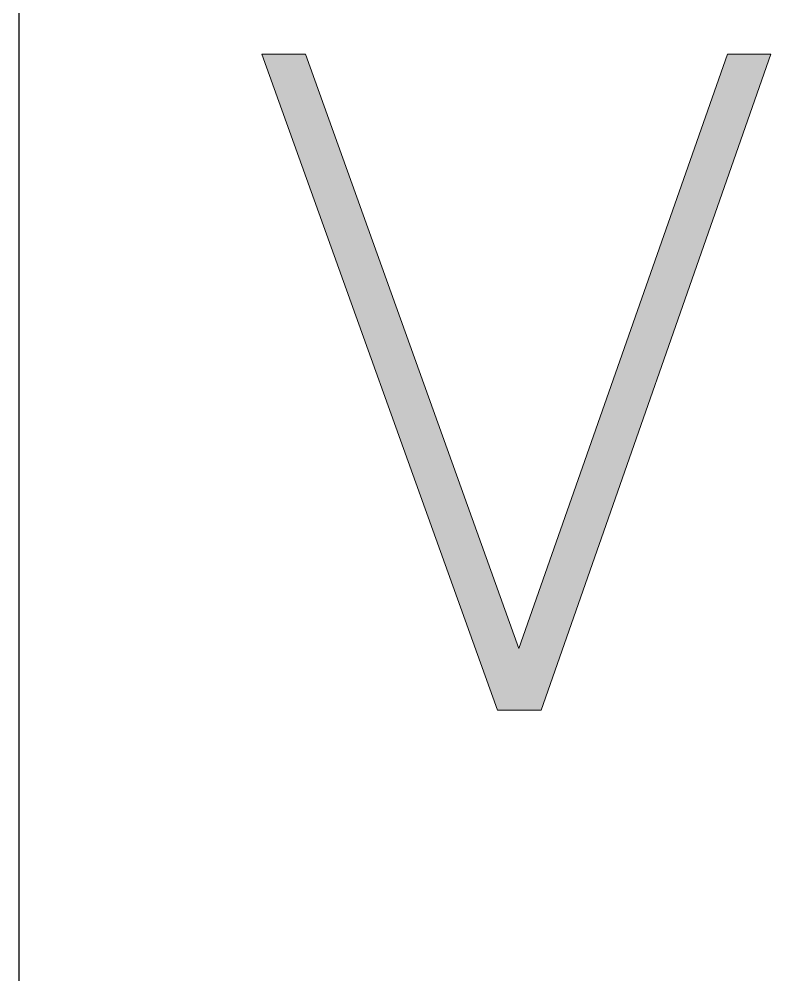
# Model space of a CAD drawing. Header units: centimetres. Extents: x -147 to 196535, y -264 to 83836.
# Drawn here: x 190245 to 192129, y 2130 to 4525 of the extents above; entities that cross this region are included whole.
import ezdxf

# ---------------------------------------------------------------- set-up
doc = ezdxf.new("R2010")
doc.units = ezdxf.units.CM
doc.header["$LTSCALE"] = 20
doc.layers.add('VBW.LAYOUT', color=3, linetype='Continuous')

# ---------------------------------------------------------------- blocks, each defined once
blk = doc.blocks.new('logo')
at = {"true_color": 0x1c1c1b}
h = blk.add_hatch(color=250, dxfattribs=at)
h.dxf.hatch_style = 2
h.paths.add_polyline_path([(-5181.8, 4201.2), (-5072.8, 4201.2), (-4538, 2712.1), (-4015.5, 4201.2), (-3906.5, 4201.2), (-4482.5, 2557.4), (-4591.5, 2557.4)])
at = {"lineweight": 0}
for p, q in [((-5181.8, 4201.2), (-5072.8, 4201.2)), ((-4591.5, 2557.4), (-5181.8, 4201.2)), ((-5072.8, 4201.2), (-4538, 2712.1)), ((-4538, 2712.1), (-4015.5, 4201.2)), ((-3906.5, 4201.2), (-4482.5, 2557.4)), ((-4015.5, 4201.2), (-3906.5, 4201.2)), ((-4482.5, 2557.4), (-4591.5, 2557.4))]:
    blk.add_line(p, q, dxfattribs=at)

msp = doc.modelspace()

# ---------------------------------------------------------------- linework, layer by layer
at = {"layer": 'VBW.LAYOUT', "color": 3}
msp.add_line((190245.3, 235.9), (190245.3, 29454.6), dxfattribs=at)

# ---------------------------------------------------------------- block references
at = {"layer": 'VBW.LAYOUT'}
msp.add_blockref('logo', (196035.4, 235.9), dxfattribs=at)

doc.saveas('drawing.dxf')
